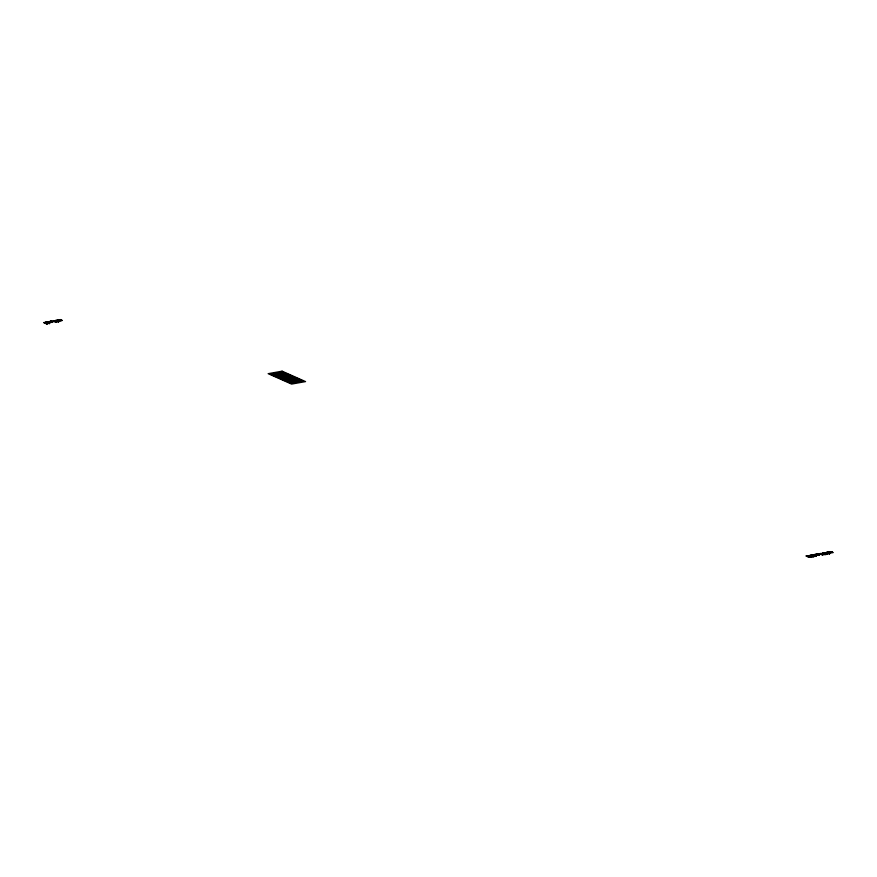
<?xml version="1.0" encoding="UTF-8"?>
<svg xmlns="http://www.w3.org/2000/svg" width="877" height="877" viewBox="0 0 877 877"><rect width="100%" height="100%" fill="white"/><g stroke="black" fill="none" stroke-linecap="round" stroke-linejoin="round"><path stroke-width="1.32" d="M48.641 322.703L50.285 322.495L48.378 321.76L50.636 322.714L49.123 321.662L52.094 322.451L50.449 321.388M58.014 321.026L60.009 320.85L57.75 320.083L59.351 320.675M59.888 319.743L61.85 320.554L60.02 319.721M814.349 554.834L816.213 555.47L813.538 554.746L817.89 553.968L819.535 555.031L815.687 554.363L816.915 555.415L815.062 554.472M817.134 554.209L819.162 554.944L817.265 554.078M828.612 552.093L830.947 552.992L828.557 552.072M49.748 321.552L51.732 322.363L49.682 321.519M827.844 552.236L829.828 553.036L827.976 552.203M830.048 551.841L832.032 552.653L830.179 551.819M821.661 554.702L823.339 554.845L820.039 553.815L821.3 553.782L820.51 553.508C816.849 553.65 824.555 554.538 822.22 554.834M290.912 383.161L292.085 382.953L272.013 374.04L273.185 373.832L293.258 382.745L294.431 382.525L274.358 373.624L275.531 373.416L295.604 382.317L296.766 382.109L276.704 373.207L277.877 372.999L297.939 381.901L299.112 381.692L279.05 372.791L280.223 372.582L300.285 381.484L301.458 381.276L281.385 372.374L282.558 372.166L302.631 381.067M57.049 320.248L58.891 321.081L56.227 320.357L60.579 319.579L62.212 320.456L60.217 320.631M809.098 555.963L807.838 555.996L811.126 557.027L807.257 555.908L809.109 555.941M814.93 554.494L816.969 555.218L815.325 555.415M50.581 321.366L52.85 322.319L51.206 321.256L46.854 322.034L49.529 322.758L47.665 322.122M832.492 552.236L830.76 551.776L833.15 552.598L829.467 552.126M830.289 552.631C831.089 554.396 821.979 551.074 831.681 551.732M59.23 320.05L61.094 320.686L58.54 320.171M823.711 554.154L825.213 554.681L820.96 553.42L823.711 554.154M43.883 322.528L47.139 323.975L43.883 322.528M46.01 322.155L49.265 323.591L46.01 322.155M53.256 320.861L56.512 322.297L53.256 320.861M55.372 320.478L58.638 321.914L55.372 320.478M810.567 555.251L813.823 556.687L810.567 555.251M812.694 554.867L815.95 556.314L812.694 554.867M822.769 553.069L826.024 554.516L822.769 553.069M824.183 552.817L827.439 554.253L824.183 552.817M826.309 552.444L829.565 553.88L826.309 552.444M809.022 557.257C811.839 557.75 800.887 553.99 809.022 557.257M52.214 321.3L50.976 320.927L52.214 321.3M818.899 554.023L817.594 553.606L818.899 554.023M45.089 322.308L45.648 322.495L45.089 322.308M54.462 320.642L55.021 320.818L54.462 320.642M811.773 555.031L812.332 555.207L811.773 555.031M825.389 552.598L825.959 552.773L825.389 552.598M816.432 554.275L818.416 555.075L816.366 554.242M282.098 371.19L268.154 373.679L291.592 384.082L305.547 381.594L282.098 371.19M282.668 371.969L270.401 374.161L291.021 383.315L303.299 381.122L282.668 371.969M809.581 555.459L810.151 555.843C806.654 555.579 817.978 558.627 809.581 555.459M810.458 555.985L809.778 556.106L812.069 556.698L810.458 555.985M56.183 320.653L55.525 320.533L58.507 321.859L56.183 320.653M54.056 321.037L53.398 320.916L56.38 322.243L54.056 321.037M46.81 322.319L46.152 322.21L49.134 323.536L46.81 322.319M44.683 322.703L44.025 322.583L47.007 323.92L44.683 322.703M827.11 552.609L826.463 552.499L829.434 553.825L827.11 552.609M824.983 552.992L824.336 552.872L827.307 554.209L824.983 552.992M823.569 553.244L822.911 553.124L825.893 554.461L823.569 553.244M813.494 555.042L812.836 554.922L815.818 556.259L813.494 555.042M811.368 555.426L810.71 555.305L813.692 556.632L811.368 555.426"/></g></svg>
